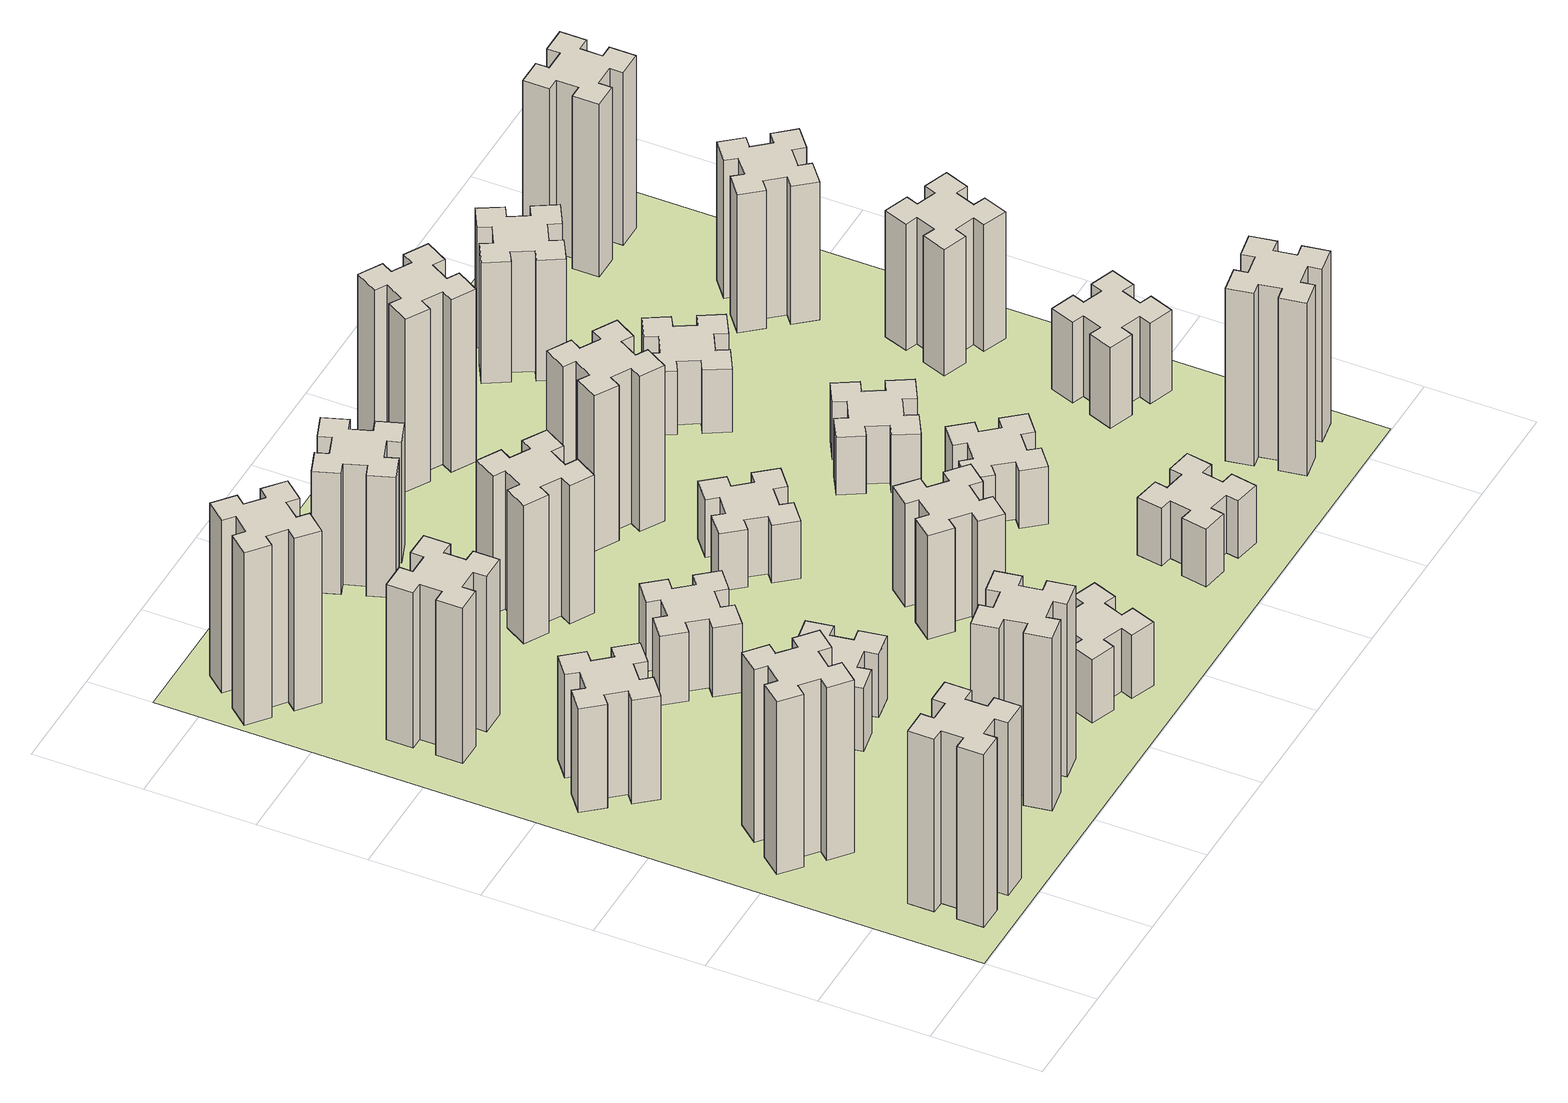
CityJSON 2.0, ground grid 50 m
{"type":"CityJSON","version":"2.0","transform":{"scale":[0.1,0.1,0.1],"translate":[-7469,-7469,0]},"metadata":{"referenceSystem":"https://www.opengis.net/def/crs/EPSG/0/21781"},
"CityObjects":{
"building1":{"type":"Building","attributes":{"class":"1000","function":"1000","usage":"1000","yearOfConstruction":2016,"roofType":"1000","measuredHeight":90,"storeysAboveGround":30,"storeysBelowGround":0},"geometry":[{"type":"Solid","lod":"1","boundaries":[[[[0,1,2,3,4,5,6,7,8,9,10,11,12,13,14,15,16,17,18,19]],[[17,16,20,21]],[[16,15,22,20]],[[15,14,23,22]],[[14,13,24,23]],[[13,12,25,24]],[[12,11,26,25]],[[11,10,27,26]],[[10,9,28,27]],[[9,8,29,28]],[[8,7,30,29]],[[7,6,31,30]],[[6,5,32,31]],[[5,4,33,32]],[[4,3,34,33]],[[3,2,35,34]],[[2,1,36,35]],[[1,0,37,36]],[[0,19,38,37]],[[19,18,39,38]],[[18,17,21,39]],[[24,25,26,27,28,29,30,31,32,33,34,35,36,37,38,39,21,20,22,23]]]]}]},
"building2":{"type":"Building","attributes":{"class":"1000","function":"1000","usage":"1000","yearOfConstruction":2016,"roofType":"1000","measuredHeight":90,"storeysAboveGround":30,"storeysBelowGround":0},"geometry":[{"type":"Solid","lod":"1","boundaries":[[[[40,41,42,43,44,45,46,47,48,49,50,51,52,53,54,55,56,57,58,59]],[[57,56,60,61]],[[56,55,62,60]],[[55,54,63,62]],[[54,53,64,63]],[[53,52,65,64]],[[52,51,66,65]],[[51,50,67,66]],[[50,49,68,67]],[[49,48,69,68]],[[48,47,70,69]],[[47,46,71,70]],[[46,45,72,71]],[[45,44,73,72]],[[44,43,74,73]],[[43,42,75,74]],[[42,41,76,75]],[[41,40,77,76]],[[40,59,78,77]],[[59,58,79,78]],[[58,57,61,79]],[[64,65,66,67,68,69,70,71,72,73,74,75,76,77,78,79,61,60,62,63]]]]}]},
"building3":{"type":"Building","attributes":{"class":"1000","function":"1000","usage":"1000","yearOfConstruction":2016,"roofType":"1000","measuredHeight":54,"storeysAboveGround":30,"storeysBelowGround":0},"geometry":[{"type":"Solid","lod":"1","boundaries":[[[[80,81,82,83,84,85,86,87,88,89,90,91,92,93,94,95,96,97,98,99]],[[97,96,100,101]],[[96,95,102,100]],[[95,94,103,102]],[[94,93,104,103]],[[93,92,105,104]],[[92,91,106,105]],[[91,90,107,106]],[[90,89,108,107]],[[89,88,109,108]],[[88,87,110,109]],[[87,86,111,110]],[[86,85,112,111]],[[85,84,113,112]],[[84,83,114,113]],[[83,82,115,114]],[[82,81,116,115]],[[81,80,117,116]],[[80,99,118,117]],[[99,98,119,118]],[[98,97,101,119]],[[104,105,106,107,108,109,110,111,112,113,114,115,116,117,118,119,101,100,102,103]]]]}]},
"building4":{"type":"Building","attributes":{"class":"1000","function":"1000","usage":"1000","yearOfConstruction":2016,"roofType":"1000","measuredHeight":81,"storeysAboveGround":30,"storeysBelowGround":0},"geometry":[{"type":"Solid","lod":"1","boundaries":[[[[120,121,122,123,124,125,126,127,128,129,130,131,132,133,134,135,136,137,138,139]],[[137,136,140,141]],[[136,135,142,140]],[[135,134,143,142]],[[134,133,144,143]],[[133,132,145,144]],[[132,131,146,145]],[[131,130,147,146]],[[130,129,148,147]],[[129,128,149,148]],[[128,127,150,149]],[[127,126,151,150]],[[126,125,152,151]],[[125,124,153,152]],[[124,123,154,153]],[[123,122,155,154]],[[122,121,156,155]],[[121,120,157,156]],[[120,139,158,157]],[[139,138,159,158]],[[138,137,141,159]],[[144,145,146,147,148,149,150,151,152,153,154,155,156,157,158,159,141,140,142,143]]]]}]},
"building5":{"type":"Building","attributes":{"class":"1000","function":"1000","usage":"1000","yearOfConstruction":2016,"roofType":"1000","measuredHeight":90,"storeysAboveGround":30,"storeysBelowGround":0},"geometry":[{"type":"Solid","lod":"1","boundaries":[[[[160,161,162,163,164,165,166,167,168,169,170,171,172,173,174,175,176,177,178,179]],[[177,176,180,181]],[[176,175,182,180]],[[175,174,183,182]],[[174,173,184,183]],[[173,172,185,184]],[[172,171,186,185]],[[171,170,187,186]],[[170,169,188,187]],[[169,168,189,188]],[[168,167,190,189]],[[167,166,191,190]],[[166,165,192,191]],[[165,164,193,192]],[[164,163,194,193]],[[163,162,195,194]],[[162,161,196,195]],[[161,160,197,196]],[[160,179,198,197]],[[179,178,199,198]],[[178,177,181,199]],[[184,185,186,187,188,189,190,191,192,193,194,195,196,197,198,199,181,180,182,183]]]]}]},
"building6":{"type":"Building","attributes":{"class":"1000","function":"1000","usage":"1000","yearOfConstruction":2016,"roofType":"1000","measuredHeight":90,"storeysAboveGround":30,"storeysBelowGround":0},"geometry":[{"type":"Solid","lod":"1","boundaries":[[[[200,201,202,203,204,205,206,207,208,209,210,211,212,213,214,215,216,217,218,219]],[[217,216,220,221]],[[216,215,222,220]],[[215,214,223,222]],[[214,213,224,223]],[[213,212,225,224]],[[212,211,226,225]],[[211,210,227,226]],[[210,209,228,227]],[[209,208,229,228]],[[208,207,230,229]],[[207,206,231,230]],[[206,205,232,231]],[[205,204,233,232]],[[204,203,234,233]],[[203,202,235,234]],[[202,201,236,235]],[[201,200,237,236]],[[200,219,238,237]],[[219,218,239,238]],[[218,217,221,239]],[[224,225,226,227,228,229,230,231,232,233,234,235,236,237,238,239,221,220,222,223]]]]}]},
"building7":{"type":"Building","attributes":{"class":"1000","function":"1000","usage":"1000","yearOfConstruction":2016,"roofType":"1000","measuredHeight":33,"storeysAboveGround":30,"storeysBelowGround":0},"geometry":[{"type":"Solid","lod":"1","boundaries":[[[[240,241,242,243,244,245,246,247,248,249,250,251,252,253,254,255,256,257,258,259]],[[257,256,260,261]],[[256,255,262,260]],[[255,254,263,262]],[[254,253,264,263]],[[253,252,265,264]],[[252,251,266,265]],[[251,250,267,266]],[[250,249,268,267]],[[249,248,269,268]],[[248,247,270,269]],[[247,246,271,270]],[[246,245,272,271]],[[245,244,273,272]],[[244,243,274,273]],[[243,242,275,274]],[[242,241,276,275]],[[241,240,277,276]],[[240,259,278,277]],[[259,258,279,278]],[[258,257,261,279]],[[264,265,266,267,268,269,270,271,272,273,274,275,276,277,278,279,261,260,262,263]]]]}]},
"building8":{"type":"Building","attributes":{"class":"1000","function":"1000","usage":"1000","yearOfConstruction":2016,"roofType":"1000","measuredHeight":36,"storeysAboveGround":30,"storeysBelowGround":0},"geometry":[{"type":"Solid","lod":"1","boundaries":[[[[280,281,282,283,284,285,286,287,288,289,290,291,292,293,294,295,296,297,298,299]],[[297,296,300,301]],[[296,295,302,300]],[[295,294,303,302]],[[294,293,304,303]],[[293,292,305,304]],[[292,291,306,305]],[[291,290,307,306]],[[290,289,308,307]],[[289,288,309,308]],[[288,287,310,309]],[[287,286,311,310]],[[286,285,312,311]],[[285,284,313,312]],[[284,283,314,313]],[[283,282,315,314]],[[282,281,316,315]],[[281,280,317,316]],[[280,299,318,317]],[[299,298,319,318]],[[298,297,301,319]],[[304,305,306,307,308,309,310,311,312,313,314,315,316,317,318,319,301,300,302,303]]]]}]},
"building9":{"type":"Building","attributes":{"class":"1000","function":"1000","usage":"1000","yearOfConstruction":2016,"roofType":"1000","measuredHeight":33,"storeysAboveGround":30,"storeysBelowGround":0},"geometry":[{"type":"Solid","lod":"1","boundaries":[[[[320,321,322,323,324,325,326,327,328,329,330,331,332,333,334,335,336,337,338,339]],[[337,336,340,341]],[[336,335,342,340]],[[335,334,343,342]],[[334,333,344,343]],[[333,332,345,344]],[[332,331,346,345]],[[331,330,347,346]],[[330,329,348,347]],[[329,328,349,348]],[[328,327,350,349]],[[327,326,351,350]],[[326,325,352,351]],[[325,324,353,352]],[[324,323,354,353]],[[323,322,355,354]],[[322,321,356,355]],[[321,320,357,356]],[[320,339,358,357]],[[339,338,359,358]],[[338,337,341,359]],[[344,345,346,347,348,349,350,351,352,353,354,355,356,357,358,359,341,340,342,343]]]]}]},
"building10":{"type":"Building","attributes":{"class":"1000","function":"1000","usage":"1000","yearOfConstruction":2016,"roofType":"1000","measuredHeight":72,"storeysAboveGround":30,"storeysBelowGround":0},"geometry":[{"type":"Solid","lod":"1","boundaries":[[[[360,361,362,363,364,365,366,367,368,369,370,371,372,373,374,375,376,377,378,379]],[[377,376,380,381]],[[376,375,382,380]],[[375,374,383,382]],[[374,373,384,383]],[[373,372,385,384]],[[372,371,386,385]],[[371,370,387,386]],[[370,369,388,387]],[[369,368,389,388]],[[368,367,390,389]],[[367,366,391,390]],[[366,365,392,391]],[[365,364,393,392]],[[364,363,394,393]],[[363,362,395,394]],[[362,361,396,395]],[[361,360,397,396]],[[360,379,398,397]],[[379,378,399,398]],[[378,377,381,399]],[[384,385,386,387,388,389,390,391,392,393,394,395,396,397,398,399,381,380,382,383]]]]}]},
"building11":{"type":"Building","attributes":{"class":"1000","function":"1000","usage":"1000","yearOfConstruction":2016,"roofType":"1000","measuredHeight":63,"storeysAboveGround":30,"storeysBelowGround":0},"geometry":[{"type":"Solid","lod":"1","boundaries":[[[[400,401,402,403,404,405,406,407,408,409,410,411,412,413,414,415,416,417,418,419]],[[417,416,420,421]],[[416,415,422,420]],[[415,414,423,422]],[[414,413,424,423]],[[413,412,425,424]],[[412,411,426,425]],[[411,410,427,426]],[[410,409,428,427]],[[409,408,429,428]],[[408,407,430,429]],[[407,406,431,430]],[[406,405,432,431]],[[405,404,433,432]],[[404,403,434,433]],[[403,402,435,434]],[[402,401,436,435]],[[401,400,437,436]],[[400,419,438,437]],[[419,418,439,438]],[[418,417,421,439]],[[424,425,426,427,428,429,430,431,432,433,434,435,436,437,438,439,421,420,422,423]]]]}]},
"building12":{"type":"Building","attributes":{"class":"1000","function":"1000","usage":"1000","yearOfConstruction":2016,"roofType":"1000","measuredHeight":54,"storeysAboveGround":30,"storeysBelowGround":0},"geometry":[{"type":"Solid","lod":"1","boundaries":[[[[440,441,442,443,444,445,446,447,448,449,450,451,452,453,454,455,456,457,458,459]],[[457,456,460,461]],[[456,455,462,460]],[[455,454,463,462]],[[454,453,464,463]],[[453,452,465,464]],[[452,451,466,465]],[[451,450,467,466]],[[450,449,468,467]],[[449,448,469,468]],[[448,447,470,469]],[[447,446,471,470]],[[446,445,472,471]],[[445,444,473,472]],[[444,443,474,473]],[[443,442,475,474]],[[442,441,476,475]],[[441,440,477,476]],[[440,459,478,477]],[[459,458,479,478]],[[458,457,461,479]],[[464,465,466,467,468,469,470,471,472,473,474,475,476,477,478,479,461,460,462,463]]]]}]},
"building13":{"type":"Building","attributes":{"class":"1000","function":"1000","usage":"1000","yearOfConstruction":2016,"roofType":"1000","measuredHeight":30,"storeysAboveGround":30,"storeysBelowGround":0},"geometry":[{"type":"Solid","lod":"1","boundaries":[[[[480,481,482,483,484,485,486,487,488,489,490,491,492,493,494,495,496,497,498,499]],[[497,496,500,501]],[[496,495,502,500]],[[495,494,503,502]],[[494,493,504,503]],[[493,492,505,504]],[[492,491,506,505]],[[491,490,507,506]],[[490,489,508,507]],[[489,488,509,508]],[[488,487,510,509]],[[487,486,511,510]],[[486,485,512,511]],[[485,484,513,512]],[[484,483,514,513]],[[483,482,515,514]],[[482,481,516,515]],[[481,480,517,516]],[[480,499,518,517]],[[499,498,519,518]],[[498,497,501,519]],[[504,505,506,507,508,509,510,511,512,513,514,515,516,517,518,519,501,500,502,503]]]]}]},
"building14":{"type":"Building","attributes":{"class":"1000","function":"1000","usage":"1000","yearOfConstruction":2016,"roofType":"1000","measuredHeight":81,"storeysAboveGround":30,"storeysBelowGround":0},"geometry":[{"type":"Solid","lod":"1","boundaries":[[[[520,521,522,523,524,525,526,527,528,529,530,531,532,533,534,535,536,537,538,539]],[[537,536,540,541]],[[536,535,542,540]],[[535,534,543,542]],[[534,533,544,543]],[[533,532,545,544]],[[532,531,546,545]],[[531,530,547,546]],[[530,529,548,547]],[[529,528,549,548]],[[528,527,550,549]],[[527,526,551,550]],[[526,525,552,551]],[[525,524,553,552]],[[524,523,554,553]],[[523,522,555,554]],[[522,521,556,555]],[[521,520,557,556]],[[520,539,558,557]],[[539,538,559,558]],[[538,537,541,559]],[[544,545,546,547,548,549,550,551,552,553,554,555,556,557,558,559,541,540,542,543]]]]}]},
"building15":{"type":"Building","attributes":{"class":"1000","function":"1000","usage":"1000","yearOfConstruction":2016,"roofType":"1000","measuredHeight":30,"storeysAboveGround":30,"storeysBelowGround":0},"geometry":[{"type":"Solid","lod":"1","boundaries":[[[[560,561,562,563,564,565,566,567,568,569,570,571,572,573,574,575,576,577,578,579]],[[577,576,580,581]],[[576,575,582,580]],[[575,574,583,582]],[[574,573,584,583]],[[573,572,585,584]],[[572,571,586,585]],[[571,570,587,586]],[[570,569,588,587]],[[569,568,589,588]],[[568,567,590,589]],[[567,566,591,590]],[[566,565,592,591]],[[565,564,593,592]],[[564,563,594,593]],[[563,562,595,594]],[[562,561,596,595]],[[561,560,597,596]],[[560,579,598,597]],[[579,578,599,598]],[[578,577,581,599]],[[584,585,586,587,588,589,590,591,592,593,594,595,596,597,598,599,581,580,582,583]]]]}]},
"building16":{"type":"Building","attributes":{"class":"1000","function":"1000","usage":"1000","yearOfConstruction":2016,"roofType":"1000","measuredHeight":90,"storeysAboveGround":30,"storeysBelowGround":0},"geometry":[{"type":"Solid","lod":"1","boundaries":[[[[600,601,602,603,604,605,606,607,608,609,610,611,612,613,614,615,616,617,618,619]],[[617,616,620,621]],[[616,615,622,620]],[[615,614,623,622]],[[614,613,624,623]],[[613,612,625,624]],[[612,611,626,625]],[[611,610,627,626]],[[610,609,628,627]],[[609,608,629,628]],[[608,607,630,629]],[[607,606,631,630]],[[606,605,632,631]],[[605,604,633,632]],[[604,603,634,633]],[[603,602,635,634]],[[602,601,636,635]],[[601,600,637,636]],[[600,619,638,637]],[[619,618,639,638]],[[618,617,621,639]],[[624,625,626,627,628,629,630,631,632,633,634,635,636,637,638,639,621,620,622,623]]]]}]},
"building17":{"type":"Building","attributes":{"class":"1000","function":"1000","usage":"1000","yearOfConstruction":2016,"roofType":"1000","measuredHeight":30,"storeysAboveGround":30,"storeysBelowGround":0},"geometry":[{"type":"Solid","lod":"1","boundaries":[[[[640,641,642,643,644,645,646,647,648,649,650,651,652,653,654,655,656,657,658,659]],[[657,656,660,661]],[[656,655,662,660]],[[655,654,663,662]],[[654,653,664,663]],[[653,652,665,664]],[[652,651,666,665]],[[651,650,667,666]],[[650,649,668,667]],[[649,648,669,668]],[[648,647,670,669]],[[647,646,671,670]],[[646,645,672,671]],[[645,644,673,672]],[[644,643,674,673]],[[643,642,675,674]],[[642,641,676,675]],[[641,640,677,676]],[[640,659,678,677]],[[659,658,679,678]],[[658,657,661,679]],[[664,665,666,667,668,669,670,671,672,673,674,675,676,677,678,679,661,660,662,663]]]]}]},
"building18":{"type":"Building","attributes":{"class":"1000","function":"1000","usage":"1000","yearOfConstruction":2016,"roofType":"1000","measuredHeight":30,"storeysAboveGround":30,"storeysBelowGround":0},"geometry":[{"type":"Solid","lod":"1","boundaries":[[[[680,681,682,683,684,685,686,687,688,689,690,691,692,693,694,695,696,697,698,699]],[[697,696,700,701]],[[696,695,702,700]],[[695,694,703,702]],[[694,693,704,703]],[[693,692,705,704]],[[692,691,706,705]],[[691,690,707,706]],[[690,689,708,707]],[[689,688,709,708]],[[688,687,710,709]],[[687,686,711,710]],[[686,685,712,711]],[[685,684,713,712]],[[684,683,714,713]],[[683,682,715,714]],[[682,681,716,715]],[[681,680,717,716]],[[680,699,718,717]],[[699,698,719,718]],[[698,697,701,719]],[[704,705,706,707,708,709,710,711,712,713,714,715,716,717,718,719,701,700,702,703]]]]}]},
"building19":{"type":"Building","attributes":{"class":"1000","function":"1000","usage":"1000","yearOfConstruction":2016,"roofType":"1000","measuredHeight":33,"storeysAboveGround":30,"storeysBelowGround":0},"geometry":[{"type":"Solid","lod":"1","boundaries":[[[[720,721,722,723,724,725,726,727,728,729,730,731,732,733,734,735,736,737,738,739]],[[737,736,740,741]],[[736,735,742,740]],[[735,734,743,742]],[[734,733,744,743]],[[733,732,745,744]],[[732,731,746,745]],[[731,730,747,746]],[[730,729,748,747]],[[729,728,749,748]],[[728,727,750,749]],[[727,726,751,750]],[[726,725,752,751]],[[725,724,753,752]],[[724,723,754,753]],[[723,722,755,754]],[[722,721,756,755]],[[721,720,757,756]],[[720,739,758,757]],[[739,738,759,758]],[[738,737,741,759]],[[744,745,746,747,748,749,750,751,752,753,754,755,756,757,758,759,741,740,742,743]]]]}]},
"building20":{"type":"Building","attributes":{"class":"1000","function":"1000","usage":"1000","yearOfConstruction":2016,"roofType":"1000","measuredHeight":90,"storeysAboveGround":30,"storeysBelowGround":0},"geometry":[{"type":"Solid","lod":"1","boundaries":[[[[760,761,762,763,764,765,766,767,768,769,770,771,772,773,774,775,776,777,778,779]],[[777,776,780,781]],[[776,775,782,780]],[[775,774,783,782]],[[774,773,784,783]],[[773,772,785,784]],[[772,771,786,785]],[[771,770,787,786]],[[770,769,788,787]],[[769,768,789,788]],[[768,767,790,789]],[[767,766,791,790]],[[766,765,792,791]],[[765,764,793,792]],[[764,763,794,793]],[[763,762,795,794]],[[762,761,796,795]],[[761,760,797,796]],[[760,779,798,797]],[[779,778,799,798]],[[778,777,781,799]],[[784,785,786,787,788,789,790,791,792,793,794,795,796,797,798,799,781,780,782,783]]]]}]},
"building21":{"type":"Building","attributes":{"class":"1000","function":"1000","usage":"1000","yearOfConstruction":2016,"roofType":"1000","measuredHeight":63,"storeysAboveGround":30,"storeysBelowGround":0},"geometry":[{"type":"Solid","lod":"1","boundaries":[[[[800,801,802,803,804,805,806,807,808,809,810,811,812,813,814,815,816,817,818,819]],[[817,816,820,821]],[[816,815,822,820]],[[815,814,823,822]],[[814,813,824,823]],[[813,812,825,824]],[[812,811,826,825]],[[811,810,827,826]],[[810,809,828,827]],[[809,808,829,828]],[[808,807,830,829]],[[807,806,831,830]],[[806,805,832,831]],[[805,804,833,832]],[[804,803,834,833]],[[803,802,835,834]],[[802,801,836,835]],[[801,800,837,836]],[[800,819,838,837]],[[819,818,839,838]],[[818,817,821,839]],[[824,825,826,827,828,829,830,831,832,833,834,835,836,837,838,839,821,820,822,823]]]]}]},
"building22":{"type":"Building","attributes":{"class":"1000","function":"1000","usage":"1000","yearOfConstruction":2016,"roofType":"1000","measuredHeight":42,"storeysAboveGround":30,"storeysBelowGround":0},"geometry":[{"type":"Solid","lod":"1","boundaries":[[[[840,841,842,843,844,845,846,847,848,849,850,851,852,853,854,855,856,857,858,859]],[[857,856,860,861]],[[856,855,862,860]],[[855,854,863,862]],[[854,853,864,863]],[[853,852,865,864]],[[852,851,866,865]],[[851,850,867,866]],[[850,849,868,867]],[[849,848,869,868]],[[848,847,870,869]],[[847,846,871,870]],[[846,845,872,871]],[[845,844,873,872]],[[844,843,874,873]],[[843,842,875,874]],[[842,841,876,875]],[[841,840,877,876]],[[840,859,878,877]],[[859,858,879,878]],[[858,857,861,879]],[[864,865,866,867,868,869,870,871,872,873,874,875,876,877,878,879,861,860,862,863]]]]}]},
"building23":{"type":"Building","attributes":{"class":"1000","function":"1000","usage":"1000","yearOfConstruction":2016,"roofType":"1000","measuredHeight":66,"storeysAboveGround":30,"storeysBelowGround":0},"geometry":[{"type":"Solid","lod":"1","boundaries":[[[[880,881,882,883,884,885,886,887,888,889,890,891,892,893,894,895,896,897,898,899]],[[897,896,900,901]],[[896,895,902,900]],[[895,894,903,902]],[[894,893,904,903]],[[893,892,905,904]],[[892,891,906,905]],[[891,890,907,906]],[[890,889,908,907]],[[889,888,909,908]],[[888,887,910,909]],[[887,886,911,910]],[[886,885,912,911]],[[885,884,913,912]],[[884,883,914,913]],[[883,882,915,914]],[[882,881,916,915]],[[881,880,917,916]],[[880,899,918,917]],[[899,898,919,918]],[[898,897,901,919]],[[904,905,906,907,908,909,910,911,912,913,914,915,916,917,918,919,901,900,902,903]]]]}]},
"building24":{"type":"Building","attributes":{"class":"1000","function":"1000","usage":"1000","yearOfConstruction":2016,"roofType":"1000","measuredHeight":72,"storeysAboveGround":30,"storeysBelowGround":0},"geometry":[{"type":"Solid","lod":"1","boundaries":[[[[920,921,922,923,924,925,926,927,928,929,930,931,932,933,934,935,936,937,938,939]],[[937,936,940,941]],[[936,935,942,940]],[[935,934,943,942]],[[934,933,944,943]],[[933,932,945,944]],[[932,931,946,945]],[[931,930,947,946]],[[930,929,948,947]],[[929,928,949,948]],[[928,927,950,949]],[[927,926,951,950]],[[926,925,952,951]],[[925,924,953,952]],[[924,923,954,953]],[[923,922,955,954]],[[922,921,956,955]],[[921,920,957,956]],[[920,939,958,957]],[[939,938,959,958]],[[938,937,941,959]],[[944,945,946,947,948,949,950,951,952,953,954,955,956,957,958,959,941,940,942,943]]]]}]},
"building25":{"type":"Building","attributes":{"class":"1000","function":"1000","usage":"1000","yearOfConstruction":2016,"roofType":"1000","measuredHeight":90,"storeysAboveGround":30,"storeysBelowGround":0},"geometry":[{"type":"Solid","lod":"1","boundaries":[[[[960,961,962,963,964,965,966,967,968,969,970,971,972,973,974,975,976,977,978,979]],[[977,976,980,981]],[[976,975,982,980]],[[975,974,983,982]],[[974,973,984,983]],[[973,972,985,984]],[[972,971,986,985]],[[971,970,987,986]],[[970,969,988,987]],[[969,968,989,988]],[[968,967,990,989]],[[967,966,991,990]],[[966,965,992,991]],[[965,964,993,992]],[[964,963,994,993]],[[963,962,995,994]],[[962,961,996,995]],[[961,960,997,996]],[[960,979,998,997]],[[979,978,999,998]],[[978,977,981,999]],[[984,985,986,987,988,989,990,991,992,993,994,995,996,997,998,999,981,980,982,983]]]]}]},
"landuse1":{"type":"LandUse","attributes":{"name":"plot1","function":"1010"},"geometry":[{"type":"MultiSurface","lod":"1","boundaries":[[[1000,1001,1002,1003]]]}]}
},
"vertices":[
[265,325,0],[265,225,0],[205,225,0],[205,105,0],[325,105,0],[325,165,0],[425,165,0],[425,105,0],[545,105,0],[545,225,0],[485,225,0],[485,325,0],[545,325,0],[545,445,0],[425,445,0],[425,385,0],[325,385,0],[325,445,0],[205,445,0],[205,325,0],[325,385,900],[325,445,900],[425,385,900],[425,445,900],[545,445,900],[545,325,900],[485,325,900],[485,225,900],[545,225,900],[545,105,900],[425,105,900],[425,165,900],[325,165,900],[325,105,900],[205,105,900],[205,225,900],[265,225,900],[265,325,900],[205,325,900],[205,445,900],
[484,1067,0],[408,1132,0],[446,1178,0],[354,1255,0],[277,1163,0],[323,1124,0],[259,1048,0],[213,1086,0],[136,994,0],[228,917,0],[266,963,0],[343,899,0],[304,853,0],[396,776,0],[473,868,0],[427,906,0],[492,983,0],[538,944,0],[615,1036,0],[523,1113,0],[492,983,900],[538,944,900],[427,906,900],[473,868,900],[396,776,900],[304,853,900],[343,899,900],[266,963,900],[228,917,900],[136,994,900],[213,1086,900],[259,1048,900],[323,1124,900],[277,1163,900],[354,1255,900],[446,1178,900],[408,1132,900],[484,1067,900],[523,1113,900],[615,1036,900],
[492,1888,0],[427,1964,0],[473,2003,0],[396,2095,0],[304,2018,0],[343,1972,0],[266,1907,0],[228,1953,0],[136,1876,0],[213,1784,0],[259,1823,0],[323,1746,0],[277,1708,0],[354,1616,0],[446,1693,0],[408,1739,0],[484,1803,0],[523,1757,0],[615,1834,0],[538,1926,0],[484,1803,540],[523,1757,540],[408,1739,540],[446,1693,540],[354,1616,540],[277,1708,540],[323,1746,540],[259,1823,540],[213,1784,540],[136,1876,540],[228,1953,540],[266,1907,540],[343,1972,540],[304,2018,540],[396,2095,540],[473,2003,540],[427,1964,540],[492,1888,540],[538,1926,540],[615,1834,540],
[485,2545,0],[485,2645,0],[545,2645,0],[545,2765,0],[425,2765,0],[425,2705,0],[325,2705,0],[325,2765,0],[205,2765,0],[205,2645,0],[265,2645,0],[265,2545,0],[205,2545,0],[205,2425,0],[325,2425,0],[325,2485,0],[425,2485,0],[425,2425,0],[545,2425,0],[545,2545,0],[425,2485,810],[425,2425,810],[325,2485,810],[325,2425,810],[205,2425,810],[205,2545,810],[265,2545,810],[265,2645,810],[205,2645,810],[205,2765,810],[325,2765,810],[325,2705,810],[425,2705,810],[425,2765,810],[545,2765,810],[545,2645,810],[485,2645,810],[485,2545,810],[545,2545,810],[545,2425,810],
[1085,258,0],[1184,276,0],[1194,217,0],[1312,237,0],[1291,356,0],[1232,345,0],[1215,444,0],[1274,454,0],[1253,572,0],[1135,551,0],[1145,492,0],[1047,475,0],[1037,534,0],[918,513,0],[939,395,0],[998,405,0],[1016,307,0],[957,297,0],[977,178,0],[1096,199,0],[1016,307,900],[957,297,900],[998,405,900],[939,395,900],[918,513,900],[1037,534,900],[1047,475,900],[1145,492,900],[1135,551,900],[1253,572,900],[1274,454,900],[1215,444,900],[1232,345,900],[1291,356,900],[1312,237,900],[1194,217,900],[1184,276,900],[1085,258,900],[1096,199,900],[977,178,900],
[384,3387,0],[308,3452,0],[346,3498,0],[254,3575,0],[177,3483,0],[223,3444,0],[159,3368,0],[113,3406,0],[36,3314,0],[128,3237,0],[166,3283,0],[243,3219,0],[204,3173,0],[296,3096,0],[373,3188,0],[327,3226,0],[392,3303,0],[438,3264,0],[515,3356,0],[423,3433,0],[392,3303,900],[438,3264,900],[327,3226,900],[373,3188,900],[296,3096,900],[204,3173,900],[243,3219,900],[166,3283,900],[128,3237,900],[36,3314,900],[113,3406,900],[159,3368,900],[223,3444,900],[177,3483,900],[254,3575,900],[346,3498,900],[308,3452,900],[384,3387,900],[423,3433,900],[515,3356,900],
[1145,1332,0],[1047,1315,0],[1037,1374,0],[918,1353,0],[939,1235,0],[998,1245,0],[1016,1147,0],[957,1137,0],[977,1018,0],[1096,1039,0],[1085,1098,0],[1184,1116,0],[1194,1057,0],[1312,1077,0],[1291,1196,0],[1232,1185,0],[1215,1284,0],[1274,1294,0],[1253,1412,0],[1135,1391,0],[1215,1284,330],[1274,1294,330],[1232,1185,330],[1291,1196,330],[1312,1077,330],[1194,1057,330],[1184,1116,330],[1085,1098,330],[1096,1039,330],[977,1018,330],[957,1137,330],[1016,1147,330],[998,1245,330],[939,1235,330],[918,1353,330],[1037,1374,330],[1047,1315,330],[1145,1332,330],[1135,1391,330],[1253,1412,330],
[1083,1972,0],[1006,1907,0],[968,1953,0],[876,1876,0],[953,1784,0],[999,1823,0],[1063,1746,0],[1017,1708,0],[1094,1616,0],[1186,1693,0],[1148,1739,0],[1224,1803,0],[1263,1757,0],[1355,1834,0],[1278,1926,0],[1232,1888,0],[1167,1964,0],[1213,2003,0],[1136,2095,0],[1044,2018,0],[1167,1964,360],[1213,2003,360],[1232,1888,360],[1278,1926,360],[1355,1834,360],[1263,1757,360],[1224,1803,360],[1148,1739,360],[1186,1693,360],[1094,1616,360],[1017,1708,360],[1063,1746,360],[999,1823,360],[953,1784,360],[876,1876,360],[968,1953,360],[1006,1907,360],[1083,1972,360],[1044,2018,360],[1136,2095,360],
[1669,460,0],[1635,366,0],[1579,387,0],[1537,274,0],[1650,233,0],[1671,289,0],[1765,255,0],[1744,199,0],[1857,157,0],[1898,270,0],[1842,291,0],[1876,385,0],[1932,364,0],[1973,477,0],[1860,518,0],[1840,462,0],[1746,496,0],[1767,552,0],[1654,593,0],[1613,480,0],[1746,496,330],[1767,552,330],[1840,462,330],[1860,518,330],[1973,477,330],[1932,364,330],[1876,385,330],[1842,291,330],[1898,270,330],[1857,157,330],[1744,199,330],[1765,255,330],[1671,289,330],[1650,233,330],[1537,274,330],[1579,387,330],[1635,366,330],[1669,460,330],[1613,480,330],[1654,593,330],
[1314,2666,0],[1227,2716,0],[1257,2768,0],[1153,2828,0],[1093,2724,0],[1145,2694,0],[1095,2607,0],[1043,2637,0],[983,2533,0],[1087,2473,0],[1117,2525,0],[1204,2475,0],[1174,2423,0],[1278,2363,0],[1338,2467,0],[1286,2497,0],[1336,2584,0],[1388,2554,0],[1448,2658,0],[1344,2718,0],[1336,2584,720],[1388,2554,720],[1286,2497,720],[1338,2467,720],[1278,2363,720],[1174,2423,720],[1204,2475,720],[1117,2525,720],[1087,2473,720],[983,2533,720],[1043,2637,720],[1095,2607,720],[1145,2694,720],[1093,2724,720],[1153,2828,720],[1257,2768,720],[1227,2716,720],[1314,2666,720],[1344,2718,720],[1448,2658,720],
[1125,3456,0],[1031,3422,0],[1010,3478,0],[897,3437,0],[939,3324,0],[995,3345,0],[1029,3251,0],[973,3230,0],[1014,3117,0],[1127,3159,0],[1106,3215,0],[1200,3249,0],[1220,3193,0],[1333,3234,0],[1292,3347,0],[1236,3326,0],[1202,3420,0],[1258,3440,0],[1217,3553,0],[1104,3512,0],[1202,3420,630],[1258,3440,630],[1236,3326,630],[1292,3347,630],[1333,3234,630],[1220,3193,630],[1200,3249,630],[1106,3215,630],[1127,3159,630],[1014,3117,630],[973,3230,630],[1029,3251,630],[995,3345,630],[939,3324,630],[897,3437,630],[1010,3478,630],[1031,3422,630],[1125,3456,630],[1104,3512,630],[1217,3553,630],
[1846,1063,0],[1923,999,0],[1884,953,0],[1976,876,0],[2053,968,0],[2007,1006,0],[2072,1083,0],[2118,1044,0],[2195,1136,0],[2103,1213,0],[2064,1167,0],[1988,1232,0],[2026,1278,0],[1934,1355,0],[1857,1263,0],[1903,1224,0],[1839,1148,0],[1793,1186,0],[1716,1094,0],[1808,1017,0],[1839,1148,540],[1793,1186,540],[1903,1224,540],[1857,1263,540],[1934,1355,540],[2026,1278,540],[1988,1232,540],[2064,1167,540],[2103,1213,540],[2195,1136,540],[2118,1044,540],[2072,1083,540],[2007,1006,540],[2053,968,540],[1976,876,540],[1884,953,540],[1923,999,540],[1846,1063,540],[1808,1017,540],[1716,1094,540],
[1972,1988,0],[1907,2064,0],[1953,2103,0],[1876,2195,0],[1784,2118,0],[1823,2072,0],[1746,2007,0],[1708,2053,0],[1616,1976,0],[1693,1884,0],[1739,1923,0],[1803,1846,0],[1757,1808,0],[1834,1716,0],[1926,1793,0],[1888,1839,0],[1964,1903,0],[2003,1857,0],[2095,1934,0],[2018,2026,0],[1964,1903,300],[2003,1857,300],[1888,1839,300],[1926,1793,300],[1834,1716,300],[1757,1808,300],[1803,1846,300],[1739,1923,300],[1693,1884,300],[1616,1976,300],[1708,2053,300],[1746,2007,300],[1823,2072,300],[1784,2118,300],[1876,2195,300],[1953,2103,300],[1907,2064,300],[1972,1988,300],[2018,2026,300],[2095,1934,300],
[1926,2497,0],[1976,2584,0],[2028,2554,0],[2088,2658,0],[1984,2718,0],[1954,2666,0],[1867,2716,0],[1897,2768,0],[1793,2828,0],[1733,2724,0],[1785,2694,0],[1735,2607,0],[1683,2637,0],[1623,2533,0],[1727,2473,0],[1757,2525,0],[1844,2475,0],[1814,2423,0],[1918,2363,0],[1978,2467,0],[1844,2475,810],[1814,2423,810],[1757,2525,810],[1727,2473,810],[1623,2533,810],[1683,2637,810],[1735,2607,810],[1785,2694,810],[1733,2724,810],[1793,2828,810],[1897,2768,810],[1867,2716,810],[1954,2666,810],[1984,2718,810],[2088,2658,810],[2028,2554,810],[1976,2584,810],[1926,2497,810],[1978,2467,810],[1918,2363,810],
[2596,444,0],[2578,345,0],[2519,356,0],[2498,237,0],[2617,217,0],[2627,276,0],[2725,258,0],[2715,199,0],[2833,178,0],[2854,297,0],[2795,307,0],[2812,405,0],[2871,395,0],[2892,513,0],[2774,534,0],[2764,475,0],[2665,492,0],[2676,551,0],[2557,572,0],[2537,454,0],[2665,492,300],[2676,551,300],[2764,475,300],[2774,534,300],[2892,513,300],[2871,395,300],[2812,405,300],[2795,307,300],[2854,297,300],[2833,178,300],[2715,199,300],[2725,258,300],[2627,276,300],[2617,217,300],[2498,237,300],[2519,356,300],[2578,345,300],[2596,444,300],[2537,454,300],[2557,572,300],
[1757,3365,0],[1844,3315,0],[1814,3263,0],[1918,3203,0],[1978,3307,0],[1926,3337,0],[1976,3424,0],[2028,3394,0],[2088,3498,0],[1984,3558,0],[1954,3506,0],[1867,3556,0],[1897,3608,0],[1793,3668,0],[1733,3564,0],[1785,3534,0],[1735,3447,0],[1683,3477,0],[1623,3373,0],[1727,3313,0],[1735,3447,900],[1683,3477,900],[1785,3534,900],[1733,3564,900],[1793,3668,900],[1897,3608,900],[1867,3556,900],[1954,3506,900],[1984,3558,900],[2088,3498,900],[2028,3394,900],[1976,3424,900],[1926,3337,900],[1978,3307,900],[1918,3203,900],[1814,3263,900],[1844,3315,900],[1757,3365,900],[1727,3313,900],[1623,3373,900],
[2628,1099,0],[2704,1163,0],[2743,1117,0],[2835,1194,0],[2758,1286,0],[2712,1248,0],[2647,1324,0],[2693,1363,0],[2616,1455,0],[2524,1378,0],[2563,1332,0],[2486,1267,0],[2448,1313,0],[2356,1236,0],[2433,1144,0],[2479,1183,0],[2543,1106,0],[2497,1068,0],[2574,976,0],[2666,1053,0],[2543,1106,300],[2497,1068,300],[2479,1183,300],[2433,1144,300],[2356,1236,300],[2448,1313,300],[2486,1267,300],[2563,1332,300],[2524,1378,300],[2616,1455,300],[2693,1363,300],[2647,1324,300],[2712,1248,300],[2758,1286,300],[2835,1194,300],[2743,1117,300],[2704,1163,300],[2628,1099,300],[2666,1053,300],[2574,976,300],
[2475,1744,0],[2525,1657,0],[2473,1627,0],[2533,1523,0],[2637,1583,0],[2607,1635,0],[2694,1685,0],[2724,1633,0],[2828,1693,0],[2768,1797,0],[2716,1767,0],[2666,1854,0],[2718,1884,0],[2658,1988,0],[2554,1928,0],[2584,1876,0],[2497,1826,0],[2467,1878,0],[2363,1818,0],[2423,1714,0],[2497,1826,300],[2467,1878,300],[2584,1876,300],[2554,1928,300],[2658,1988,300],[2718,1884,300],[2666,1854,300],[2716,1767,300],[2768,1797,300],[2828,1693,300],[2724,1633,300],[2694,1685,300],[2607,1635,300],[2637,1583,300],[2533,1523,300],[2473,1627,300],[2525,1657,300],[2475,1744,300],[2423,1714,300],[2363,1818,300],
[2475,2584,0],[2525,2497,0],[2473,2467,0],[2533,2363,0],[2637,2423,0],[2607,2475,0],[2694,2525,0],[2724,2473,0],[2828,2533,0],[2768,2637,0],[2716,2607,0],[2666,2694,0],[2718,2724,0],[2658,2828,0],[2554,2768,0],[2584,2716,0],[2497,2666,0],[2467,2718,0],[2363,2658,0],[2423,2554,0],[2497,2666,330],[2467,2718,330],[2584,2716,330],[2554,2768,330],[2658,2828,330],[2718,2724,330],[2666,2694,330],[2716,2607,330],[2768,2637,330],[2828,2533,330],[2724,2473,330],[2694,2525,330],[2607,2475,330],[2637,2423,330],[2533,2363,330],[2473,2467,330],[2525,2497,330],[2475,2584,330],[2423,2554,330],[2363,2658,330],
[3465,492,0],[3367,475,0],[3357,534,0],[3238,513,0],[3259,395,0],[3318,405,0],[3336,307,0],[3277,297,0],[3297,178,0],[3416,199,0],[3405,258,0],[3504,276,0],[3514,217,0],[3632,237,0],[3611,356,0],[3552,345,0],[3535,444,0],[3594,454,0],[3573,572,0],[3455,551,0],[3535,444,900],[3594,454,900],[3552,345,900],[3611,356,900],[3632,237,900],[3514,217,900],[3504,276,900],[3405,258,900],[3416,199,900],[3297,178,900],[3277,297,900],[3336,307,900],[3318,405,900],[3259,395,900],[3238,513,900],[3357,534,900],[3367,475,900],[3465,492,900],[3455,551,900],[3573,572,900],
[2716,3347,0],[2666,3434,0],[2718,3464,0],[2658,3568,0],[2554,3508,0],[2584,3456,0],[2497,3406,0],[2467,3458,0],[2363,3398,0],[2423,3294,0],[2475,3324,0],[2525,3237,0],[2473,3207,0],[2533,3103,0],[2637,3163,0],[2607,3215,0],[2694,3265,0],[2724,3213,0],[2828,3273,0],[2768,3377,0],[2694,3265,630],[2724,3213,630],[2607,3215,630],[2637,3163,630],[2533,3103,630],[2473,3207,630],[2525,3237,630],[2475,3324,630],[2423,3294,630],[2363,3398,630],[2467,3458,630],[2497,3406,630],[2584,3456,630],[2554,3508,630],[2658,3568,630],[2718,3464,630],[2666,3434,630],[2716,3347,630],[2768,3377,630],[2828,3273,630],
[3351,1029,0],[3445,995,0],[3424,939,0],[3537,897,0],[3578,1010,0],[3522,1031,0],[3556,1125,0],[3612,1104,0],[3653,1217,0],[3540,1258,0],[3520,1202,0],[3426,1236,0],[3447,1292,0],[3334,1333,0],[3293,1220,0],[3349,1200,0],[3315,1106,0],[3259,1127,0],[3217,1014,0],[3330,973,0],[3315,1106,420],[3259,1127,420],[3349,1200,420],[3293,1220,420],[3334,1333,420],[3447,1292,420],[3426,1236,420],[3520,1202,420],[3540,1258,420],[3653,1217,420],[3612,1104,420],[3556,1125,420],[3522,1031,420],[3578,1010,420],[3537,897,420],[3424,939,420],[3445,995,420],[3351,1029,420],[3330,973,420],[3217,1014,420],
[3520,1942,0],[3426,1976,0],[3447,2032,0],[3334,2073,0],[3293,1960,0],[3349,1940,0],[3315,1846,0],[3259,1867,0],[3217,1754,0],[3330,1713,0],[3351,1769,0],[3445,1735,0],[3424,1679,0],[3537,1637,0],[3578,1750,0],[3522,1771,0],[3556,1865,0],[3612,1844,0],[3653,1957,0],[3540,1998,0],[3556,1865,660],[3612,1844,660],[3522,1771,660],[3578,1750,660],[3537,1637,660],[3424,1679,660],[3445,1735,660],[3351,1769,660],[3330,1713,660],[3217,1754,660],[3259,1867,660],[3315,1846,660],[3349,1940,660],[3293,1960,660],[3334,2073,660],[3447,2032,660],[3426,1976,660],[3520,1942,660],[3540,1998,660],[3653,1957,660],
[3219,2563,0],[3283,2486,0],[3237,2448,0],[3314,2356,0],[3406,2433,0],[3368,2479,0],[3444,2543,0],[3483,2497,0],[3575,2574,0],[3498,2666,0],[3452,2628,0],[3387,2704,0],[3433,2743,0],[3356,2835,0],[3264,2758,0],[3303,2712,0],[3226,2647,0],[3188,2693,0],[3096,2616,0],[3173,2524,0],[3226,2647,720],[3188,2693,720],[3303,2712,720],[3264,2758,720],[3356,2835,720],[3433,2743,720],[3387,2704,720],[3452,2628,720],[3498,2666,720],[3575,2574,720],[3483,2497,720],[3444,2543,720],[3368,2479,720],[3406,2433,720],[3314,2356,720],[3237,2448,720],[3283,2486,720],[3219,2563,720],[3173,2524,720],[3096,2616,720],
[3285,3325,0],[3385,3325,0],[3385,3265,0],[3505,3265,0],[3505,3385,0],[3445,3385,0],[3445,3485,0],[3505,3485,0],[3505,3605,0],[3385,3605,0],[3385,3545,0],[3285,3545,0],[3285,3605,0],[3165,3605,0],[3165,3485,0],[3225,3485,0],[3225,3385,0],[3165,3385,0],[3165,3265,0],[3285,3265,0],[3225,3385,900],[3165,3385,900],[3225,3485,900],[3165,3485,900],[3165,3605,900],[3285,3605,900],[3285,3545,900],[3385,3545,900],[3385,3605,900],[3505,3605,900],[3505,3485,900],[3445,3485,900],[3445,3385,900],[3505,3385,900],[3505,3265,900],[3385,3265,900],[3385,3325,900],[3285,3325,900],[3285,3265,900],[3165,3265,900],
[5,3705,0],[3705,3705,0],[3705,5,0],[5,5,0]
]}
